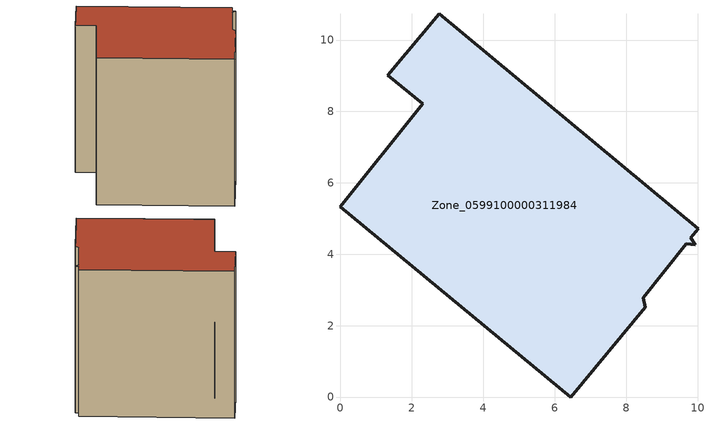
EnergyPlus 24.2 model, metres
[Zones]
Zone_0599100000311984
 floor ground (C_G): 2.3,8.21 1.32,9.01 2.76,10.73 10.01,4.72 9.81,4.46 9.93,4.27 9.68,4.29 8.48,2.78 8.53,2.52 6.45,0 0,5.33 z0
 wall outside (C_F): 0,5.33 6.45,0 8.53,2.52 8.48,2.78 9.68,4.29 9.93,4.27 9.81,4.46 10.01,4.72 2.76,10.73 1.32,9.01 2.3,8.21 0,5.33 z0:10.44
 roof outside (C_R): 9.93,4.27 9.81,4.46 10.01,4.72 2.76,10.73 1.32,9.01 2.3,8.21 0,5.33 6.45,0 8.53,2.52 8.48,2.78 9.68,4.29 z10.44
[BUILDING]
Pand.0599100000311984: North Axis=0; Terrain=City; Loads Convergence Tolerance Value=0.04; Temperature Convergence Tolerance Value=0.4; Solar Distribution=FullExterior; Maximum Number of Warmup Days=25; Minimum Number of Warmup Days=1
[Site:Location]
Rotterdam.The.Hague.AP_ZH_NLD Design_Conditions: Latitude=51.96; Longitude=4.45; Time Zone=1; Elevation=-4.5
[SITE:GROUNDTEMPERATURE:BUILDINGSURFACE]
18, 18, 18, 18, 18, 18, 18, 18, 18, 18, 18, 18
[MATERIAL] Thermal Absorptance=0.9; Solar Absorptance=0.7; Visible Absorptance=0.7
Name | Roughness | Thickness | Conductivity | Density | Specific Heat
G.TI.1946 | MediumSmooth | 0.15 | 1 | 540 | 1210
F.TI.1946 | Rough | 0.3 | 0.857143 | 1920 | 840
R.TI.1946 | MediumRough | 0.2 | 0.1 | 1500 | 1000
[CONSTRUCTION]
C_G: G.TI.1946
C_F: F.TI.1946
C_R: R.TI.1946
[ZONE]
Zone_0599100000311984: Type=1; Multiplier=1; Ceiling Height=Autocalculate; Volume=Autocalculate; Floor Area=autocalculate; Part of Total Floor Area=Yes
[ZONEINFILTRATION:DESIGNFLOWRATE]
Infil_Zone_0599100000311984: Zone or ZoneList or Space or SpaceList=Zone_0599100000311984; Schedule=AlwaysOn; Design Flow Rate Calculation Method=Flow/Area; Flow Rate per Floor Area=0.003; Constant Term Coefficient=1; Temperature Term Coefficient=0; Velocity Term Coefficient=0; Velocity Squared Term Coefficient=0
[HVACTEMPLATE:ZONE:IDEALLOADSAIRSYSTEM]
Zone_0599100000311984: Maximum Heating Supply Air Temperature=50; Minimum Cooling Supply Air Temperature=13; Maximum Heating Supply Air Humidity Ratio=0.0156; Minimum Cooling Supply Air Humidity Ratio=0.0077; Heating Limit=NoLimit; Cooling Limit=NoLimit; Dehumidification Control Type=ConstantSensibleHeatRatio; Cooling Sensible Heat Ratio=0.7; Dehumidification Setpoint=60; Humidification Control Type=None; Humidification Setpoint=30; Outdoor Air Method=None; Outdoor Air Flow Rate per Person=0.00944; Outdoor Air Flow Rate per Zone Floor Area=0; Outdoor Air Flow Rate per Zone=0; Demand Controlled Ventilation Type=None; Outdoor Air Economizer Type=NoEconomizer; Heat Recovery Type=None; Sensible Heat Recovery Effectiveness=0.7; Latent Heat Recovery Effectiveness=0.65
[ZONECONTROL:THERMOSTAT]
ThermostatControl_Zone_0599100000311984: Zone or ZoneList=Zone_0599100000311984; Control Type Schedule=DualSetpointControlType; Control 1=Thermostat_Zone_0599100000311984; Temperature Difference Between Cutout And Setpoint=0
[THERMOSTATSETPOINT:DUALSETPOINT]
Thermostat_Zone_0599100000311984: Heating Setpoint Temperature Schedule=HeatingSetpoint_Zone_0599100000311984; Cooling Setpoint Temperature Schedule=CoolingSetpoint_Zone_0599100000311984
[SCHEDULE:COMPACT]
HeatingSetpoint_Zone_0599100000311984: Through: 12/31, For: AllDays, Until: 24:00, 21
CoolingSetpoint_Zone_0599100000311984: Through: 12/31, For: AllDays, Until: 24:00, 24
DualSetpointControlType: Through: 12/31, For: AllDays, Until: 24:00, 4
AlwaysOn: Through: 12/31, For: AllDays, Until: 24:00, 1
